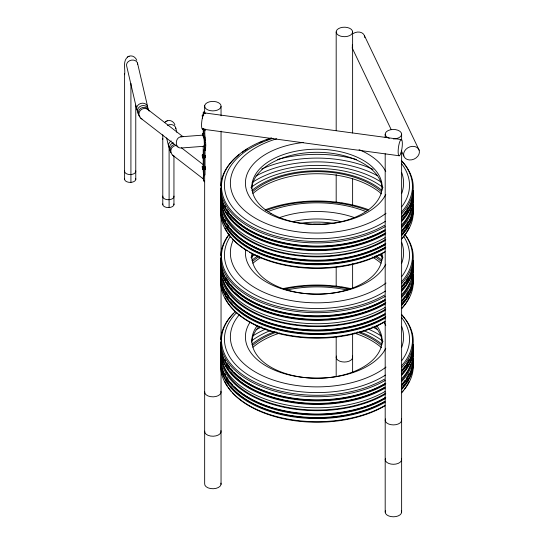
<?xml version="1.0" encoding="UTF-8"?>
<svg xmlns="http://www.w3.org/2000/svg" width="544" height="544" viewBox="0 0 544 544"><rect width="100%" height="100%" fill="white"/><g stroke="black" fill="none" stroke-linecap="round" stroke-linejoin="round"><path stroke-width="0.82" d="M202.558 136.02L202.871 133.382L203.232 133.525L203.232 129.309M203.143 115.369L203.293 114.396L203.592 115.716M203.742 129.384L203.592 130.356L203.293 129.037M203.98 129.37L203.83 130.336M205.02 129.567C203.864 135.653 207.155 144.962 205.02 149.94L204.082 150.015C206.237 144.786 202.796 135.096 204.082 128.799M205.258 156.733L205.129 157.168L204.918 156.291M205.013 168.334L205.088 166.872M205.244 168.354C204.129 168.157 205.836 171.251 205.258 168.116M203.388 114.906L203.531 114.376L203.762 115.192M204.816 140.141L205.163 140.121M205.258 168.259L204.938 168.137M202.286 115.28L202.484 118.252L202.286 115.28L203.306 115.199L203.211 115.831M203.599 128.928L203.504 129.554L202.484 129.635L202.579 129.003M202.286 154.945L202.484 157.916L203.504 157.835L203.504 155.72L203.306 154.87L202.286 154.945L202.484 157.916M203.211 155.496L203.306 154.87M202.286 166.328L202.484 169.3L203.504 169.225L203.504 167.11L203.306 166.253L202.286 166.328L202.484 169.3M203.211 166.879L203.306 166.253M203.558 180.193L203.436 179.649L204.401 181.812C202.939 179.615 202.803 176.521 204.279 174.291M203.293 178.806L203.422 179.35L203.558 176.582L204.401 174.835M204.938 129.601C205.945 129.662 204.775 130.778 204.836 129.125M204.938 169.266L205.272 169.674L205.265 168.858M205.312 129.934L205.258 129.18M204.911 155.475L205.176 156.937M205.319 157.168L205.333 156.128M205.319 168.552L205.312 167.273M352.342 48.28L352.342 44.805M205.285 169.64L204.918 167.674M127.806 56.855C122.454 61.003 125.494 69.088 124.61 74.712M164.635 122.536L165.988 121.428M128.833 56.331C132.015 54.883 135.748 57.147 136.741 60.316M167.008 120.904C170.19 119.449 173.924 121.713 174.923 124.889M127.534 56.991L129.112 56.188M165.716 121.564L167.294 120.761M341.686 203.157L342.278 203.17M203.83 158.617L203.531 154.047L203.388 155.543M203.211 135.102L180.798 136.802C174.678 137.707 174.753 148.845 181.533 147.982L203.946 146.282M202.871 133.382L203.81 133.307M204.082 137.238L205.02 137.163M204.211 138.176L205.156 138.101M204.442 140.298L205.387 140.223M204.619 142.514L205.564 142.446M204.734 144.684L205.673 144.616M204.748 145.622L205.693 145.547M204.748 147.519L205.693 147.451M204.734 148.294L205.673 148.226M204.619 149.491L205.564 149.416M204.442 150.158L205.387 150.083M204.211 150.253L205.156 150.185M202.484 155.802L203.504 155.72M202.579 157.284L203.599 157.209M202.484 167.185L203.504 167.11M202.579 168.667L203.599 168.592M180.798 136.802L182.09 136.755M204.564 112.914L401.166 139.529M202.742 129.159L399.337 155.781M341.877 287.123L342.618 287.64M148.22 109.8L183.063 136.755M181.438 147.791L203.47 164.839M140.794 118.259L177.929 146.996M172.672 155.217L203.442 179.024M364.541 35.877L419.159 150.205A8.214 6.467 -25.5 0 1 409.462 159.963A8.214 6.467 -25.5 0 1 405.906 149.308A8.214 6.467 -25.5 0 1 419.159 150.205M352.152 47.886L391.116 129.438M401.309 150.776L403.859 156.114M203.762 130.206L203.531 129.016M203.762 158.488L203.531 157.298M205.054 155.353L205.204 156.631M175.664 127.554L176.793 132.28M166.6 137.911L168.701 146.656M137.496 63.029L147.567 106.379M136.823 109.718L126.711 66.212A5.63 4.522 -12.7 0 1 131.383 60.153A5.63 4.522 -12.7 0 1 137.68 64.199M202.286 128.778L202.484 129.635M203.306 156.985L203.504 157.835M203.306 168.368L203.504 169.225M203.436 176.038L203.558 176.582M203.293 176.909L203.422 177.446M203.531 168.688C204.483 173.114 203.558 162.024 203.388 166.926M205.19 167.144L205.238 167.532M205.122 167.056L205.204 168.014M203.232 156.747C204.129 162.642 203.442 150.647 203.15 155.564M203.232 168.13C204.129 174.032 203.442 162.03 203.15 166.947M205.251 156.359L205.204 156.842M205.251 167.742L205.204 168.225M162.758 134.694L162.785 139.284M401.628 134.198L401.628 140.141M401.628 150.334L401.628 512.054M385.193 134.198L385.193 137.598M385.193 153.728L385.193 512.054M352.621 31.946A8.214 4.746 0 0 1 340.292 36.054A8.214 4.746 0 0 1 340.292 27.832A8.214 4.746 0 0 1 352.621 31.946L352.621 132.988M352.621 178.84L352.621 206.013M352.621 263.752L352.621 288.374M352.621 333.377L352.621 371.593M336.185 31.946L336.185 130.444M336.185 174.597L336.185 202.613M336.185 267.152L336.185 286.681M336.185 336.777L336.185 376.686M221.048 106.508A8.214 4.746 0 0 1 208.209 110.058A8.214 4.746 0 0 1 209.304 101.864A8.214 4.746 0 0 1 221.048 106.508L221.048 115.845M221.048 131.131L221.048 484.364M205.02 149.94L205.02 173.658A3.244 0.347 85.7 0 1 204.707 174.835M204.66 105.781L204.66 112.574M204.66 174.556L204.66 483.636A8.214 4.746 0 0 0 213.296 488.736A8.214 4.746 0 0 0 220.925 483.126M204.082 150.015L204.082 173.726A3.244 0.347 85.7 0 1 203.769 174.91L203.653 174.522A3.244 0.347 85.7 0 1 203.238 170.02M203.232 114.961L203.232 113.268A3.244 0.347 85.7 0 1 203.871 113.764M203.232 146.302L203.232 155.618M203.232 157.311L203.232 166.627M173.944 156.06L173.944 204.762M169.102 147.043L169.102 207.563M162.785 138.455L162.785 204.762M135.769 105.142L135.769 179.574M130.92 83.354L130.92 182.376M124.61 73.889L124.61 179.574M401.343 418.934A8.214 4.746 0 0 1 393.407 424.905A8.214 4.746 0 0 1 385.472 418.934M401.343 458.32A8.214 4.746 0 0 1 393.407 464.29A8.214 4.746 0 0 1 385.472 458.32M352.342 356.062A8.214 4.746 0 0 1 344.406 362.032A8.214 4.746 0 0 1 336.464 356.062M220.925 391.231A8.214 4.746 0 0 1 213.296 396.841A8.214 4.746 0 0 1 204.66 391.741M220.925 430.617A8.214 4.746 0 0 1 213.296 436.227A8.214 4.746 0 0 1 204.66 431.127M135.769 170.884A5.63 3.25 0 0 1 130.186 174.563A5.63 3.25 0 0 1 124.61 170.884M173.944 196.071A5.63 3.25 0 0 1 168.368 199.743A5.63 3.25 0 0 1 162.785 196.071M203.266 128.731A8.214 1.809 -82.3 0 1 201.892 120.564A8.214 1.809 -82.3 0 1 205.394 113.703M352.927 33.653A8.214 6.467 -25.5 0 1 364.806 37.57M413.263 195.031A96.281 55.59 0 0 1 401.588 221.564M385.064 234.342A96.281 55.59 0 0 1 280.133 246.391A96.281 55.59 0 0 1 220.694 195.031M408.272 210.63A95.207 54.971 0 0 1 405.872 214.724M404.94 216.07A95.207 54.971 0 0 1 401.798 220M385.805 233.016A95.207 54.971 0 0 1 234.525 222.516M233.322 221.272A95.207 54.971 0 0 1 229.507 216.736M228.548 215.397A95.207 54.971 0 0 1 226.814 212.684M408.272 207.101A95.207 54.971 0 0 1 406.735 209.834M405.872 211.188A95.207 54.971 0 0 1 402.356 215.825M384.302 230.364A95.207 54.971 0 0 1 233.322 217.736M232.159 216.464A95.207 54.971 0 0 1 230.527 214.52M229.017 212.534A95.207 54.971 0 0 1 226.814 209.154M225.685 207.101A95.207 54.971 0 0 1 225.019 205.727M386.022 213.248A86.612 50.007 0 0 1 250.906 215.383A86.612 50.007 0 0 1 276.712 138.781M401.635 172.482A86.612 50.007 0 0 1 401.635 193.623M401.588 160.806A96.281 55.59 0 0 1 401.588 213.874M385.064 226.651A96.281 55.59 0 0 1 280.779 238.85A96.281 55.59 0 0 1 220.708 188.142M220.735 185.735A96.281 55.59 0 0 1 238.945 154.775M242.304 152.252A96.281 55.59 0 0 1 247.377 148.934M259.923 142.562A96.281 55.59 0 0 1 262.303 141.583M266.363 140.053A96.281 55.59 0 0 1 268.838 139.203M385.778 194.439A71.563 41.317 0 0 1 308.237 224.06A71.563 41.317 0 0 1 245.46 184.464A71.563 41.317 0 0 1 303.416 142.487M359.04 149.627A71.563 41.317 0 0 1 385.778 171.673M409.217 227.555A95.486 55.128 0 0 1 401.472 238.972M384.499 252.273A95.486 55.128 0 0 1 249.458 252.273M247.214 250.927A95.486 55.128 0 0 1 232.485 238.972M231.35 237.687A95.486 55.128 0 0 1 227.834 233.036M226.964 231.676A95.486 55.128 0 0 1 225.073 228.242M408.272 221.231A95.207 54.971 0 0 1 402.356 229.956M385.805 243.617A95.207 54.971 0 0 1 233.322 231.873M232.159 230.602A95.207 54.971 0 0 1 230.527 228.657M229.017 226.671A95.207 54.971 0 0 1 226.814 223.285M225.685 221.231A95.207 54.971 0 0 1 225.019 219.858M413.263 205.632A96.281 55.59 0 0 1 401.588 232.166M385.064 244.943A96.281 55.59 0 0 1 280.133 256.992A96.281 55.59 0 0 1 220.694 205.632M408.272 224.767A95.207 54.971 0 0 1 405.872 228.861M404.94 230.2A95.207 54.971 0 0 1 401.798 234.138M385.805 247.146A95.207 54.971 0 0 1 234.525 236.654M233.322 235.402A95.207 54.971 0 0 1 229.507 230.867M228.548 229.534A95.207 54.971 0 0 1 226.814 226.821M413.263 198.356A96.281 55.59 0 0 1 401.588 224.89M385.064 237.667A96.281 55.59 0 0 1 280.133 249.716A96.281 55.59 0 0 1 220.694 198.356M413.263 209.168A96.281 55.59 0 0 1 401.588 235.702M385.064 248.472A96.281 55.59 0 0 1 280.133 260.522A96.281 55.59 0 0 1 220.694 209.168M413.263 212.282A96.281 55.59 0 0 1 401.588 238.816M385.064 251.593A96.281 55.59 0 0 1 280.133 263.643A96.281 55.59 0 0 1 220.694 212.282M251.695 188.401A65.348 37.726 0 0 1 317.689 152.313A65.348 37.726 0 0 1 382.316 189.224M413.263 193.99A96.281 55.59 0 0 1 401.588 220.531M385.064 233.301A96.281 55.59 0 0 1 280.133 245.351A96.281 55.59 0 0 1 220.694 193.99M413.263 191.495A96.281 55.59 0 0 1 401.588 218.035M385.064 230.806A96.281 55.59 0 0 1 280.133 242.855A96.281 55.59 0 0 1 220.694 191.495M413.263 190.461A96.281 55.59 0 0 1 401.588 216.995M385.064 229.765A96.281 55.59 0 0 1 280.133 241.815A96.281 55.59 0 0 1 220.694 190.461M413.263 208.128A96.281 55.59 0 0 1 401.588 234.661M385.064 247.432A96.281 55.59 0 0 1 280.133 259.481A96.281 55.59 0 0 1 220.694 208.128M413.1 198.05A96.281 55.59 0 0 1 401.588 227.8M385.064 240.577A96.281 55.59 0 0 1 278.854 252.314A96.281 55.59 0 0 1 220.735 199.662M413.263 204.592A96.281 55.59 0 0 1 401.588 231.125M385.064 243.902A96.281 55.59 0 0 1 280.133 255.952A96.281 55.59 0 0 1 220.694 204.592M401.472 160.657A95.486 55.128 0 0 1 401.472 212.017M384.499 225.318A95.486 55.128 0 0 1 240.428 219.286A95.486 55.128 0 0 1 271.558 137.843M401.724 163.866A92.541 53.428 0 0 1 401.724 206.802M385.438 221.286A92.541 53.428 0 0 1 244.086 218.246A92.541 53.428 0 0 1 273.04 138.312M411.373 208.44A95.207 54.971 0 0 1 401.798 226.236M385.805 239.251A95.207 54.971 0 0 1 288.721 253.756A95.207 54.971 0 0 1 222.992 210.032M222.584 208.44A95.207 54.971 0 0 1 221.809 202.851M412.189 201.266A95.207 54.971 0 0 1 412.032 204.449M252.158 182.546A85.537 49.382 0 0 1 381.8 182.546M250.934 187.544A82.43 47.586 0 0 1 383.03 187.544M252.389 191.842A77.139 44.54 0 0 1 381.575 191.842M252.974 193.412A77.139 44.54 0 0 1 381.575 193.922M251.974 190.434A79.091 45.662 0 0 1 381.983 190.434M255.972 176.004A88.21 50.925 0 0 1 377.291 175.63M261.657 169.034A90.256 52.108 0 0 1 373.048 169.368M277.467 159.521A91.548 52.856 0 0 1 356.49 159.521M389.3 138.305A8.214 4.746 0 0 1 388.13 130.567A8.214 4.746 0 0 1 401.132 132.58A8.214 4.746 0 0 1 393.407 138.944M401.343 510.83A8.214 4.746 0 0 1 393.407 516.8A8.214 4.746 0 0 1 385.472 510.83M413.263 264.806A96.281 55.59 0 0 1 401.588 291.339M385.064 304.116A96.281 55.59 0 0 1 280.133 316.166A96.281 55.59 0 0 1 220.694 264.806M408.945 279.031A95.207 54.971 0 0 1 406.314 283.818M405.416 285.172A95.207 54.971 0 0 1 401.798 289.775M385.805 302.79A95.207 54.971 0 0 1 234.525 292.291M232.737 290.414A95.207 54.971 0 0 1 230.527 287.83M229.507 286.511A95.207 54.971 0 0 1 226.814 282.458M225.685 280.405A95.207 54.971 0 0 1 225.019 279.031M408.272 276.876A95.207 54.971 0 0 1 405.872 280.962M404.94 282.309A95.207 54.971 0 0 1 402.907 284.947M384.302 300.138A95.207 54.971 0 0 1 230.527 284.294M229.017 282.309A95.207 54.971 0 0 1 226.046 277.562M386.022 283.023A86.612 50.007 0 0 1 278.916 297.745A86.612 50.007 0 0 1 233.322 239.89M268.097 211.548A86.612 50.007 0 0 1 365.86 211.548M401.635 242.257A86.612 50.007 0 0 1 401.635 263.398M405.443 235.171A96.281 55.59 0 0 1 401.588 283.648M385.064 296.426A96.281 55.59 0 0 1 280.779 308.625A96.281 55.59 0 0 1 220.708 257.917M220.735 255.51A96.281 55.59 0 0 1 229.024 234.498M385.778 264.214A71.563 41.317 0 0 1 304.191 293.481A71.563 41.317 0 0 1 245.643 249.512M278.807 217.879A71.563 41.317 0 0 1 354.362 217.593M409.217 297.33A95.486 55.128 0 0 1 407.803 300.084M407 301.451A95.486 55.128 0 0 1 401.472 308.747M384.499 322.048A95.486 55.128 0 0 1 225.073 298.017M408.272 291.006A95.207 54.971 0 0 1 405.872 295.1M404.94 296.446A95.207 54.971 0 0 1 402.907 299.084M384.302 314.276A95.207 54.971 0 0 1 230.527 298.432M229.017 296.446A95.207 54.971 0 0 1 226.046 291.693M413.263 275.407A96.281 55.59 0 0 1 401.588 301.94M385.064 314.718A96.281 55.59 0 0 1 280.133 326.767A96.281 55.59 0 0 1 220.694 275.407M408.945 293.168A95.207 54.971 0 0 1 406.314 297.956M404.94 299.975A95.207 54.971 0 0 1 401.798 303.912M385.805 316.921A95.207 54.971 0 0 1 234.525 306.428M232.737 304.545A95.207 54.971 0 0 1 230.527 301.961M228.092 298.636A95.207 54.971 0 0 1 226.814 296.596M225.685 294.542A95.207 54.971 0 0 1 225.019 293.168M413.263 268.131A96.281 55.59 0 0 1 401.588 294.664M385.064 307.442A96.281 55.59 0 0 1 280.133 319.491A96.281 55.59 0 0 1 220.694 268.131M413.263 278.943A96.281 55.59 0 0 1 401.588 305.476M385.064 318.247A96.281 55.59 0 0 1 280.133 330.296A96.281 55.59 0 0 1 220.694 278.943M413.263 282.057A96.281 55.59 0 0 1 401.588 308.591M385.064 321.368A96.281 55.59 0 0 1 280.133 333.418A96.281 55.59 0 0 1 220.694 282.057M251.695 258.176A65.348 37.726 0 0 1 252.396 254.068M300.886 223.244A65.348 37.726 0 0 1 333.078 223.244M381.568 254.068A65.348 37.726 0 0 1 382.316 258.998M413.263 263.765A96.281 55.59 0 0 1 401.588 290.306M385.064 303.076A96.281 55.59 0 0 1 280.133 315.126A96.281 55.59 0 0 1 220.694 263.765M413.263 261.27A96.281 55.59 0 0 1 401.588 287.81M385.064 300.58A96.281 55.59 0 0 1 280.133 312.63A96.281 55.59 0 0 1 220.694 261.27M413.263 260.236A96.281 55.59 0 0 1 401.588 286.77M385.064 299.54A96.281 55.59 0 0 1 280.133 311.59A96.281 55.59 0 0 1 220.694 260.236M413.263 277.902A96.281 55.59 0 0 1 401.588 304.436M385.064 317.206A96.281 55.59 0 0 1 280.133 329.256A96.281 55.59 0 0 1 220.694 277.902M413.175 268.634A96.281 55.59 0 0 1 401.588 297.575M385.064 310.352A96.281 55.59 0 0 1 278.854 322.089A96.281 55.59 0 0 1 220.735 269.436M413.263 274.366A96.281 55.59 0 0 1 401.588 300.9M385.064 313.677A96.281 55.59 0 0 1 280.133 325.727A96.281 55.59 0 0 1 220.694 274.366M404.709 234.348A95.486 55.128 0 0 1 401.472 281.792M384.499 295.093A95.486 55.128 0 0 1 263.412 301.75A95.486 55.128 0 0 1 229.248 234.348M265.159 209.807A95.486 55.128 0 0 1 367.996 209.508M403.655 236.382A92.541 53.428 0 0 1 401.724 276.576M385.438 291.06A92.541 53.428 0 0 1 268.763 300.71A92.541 53.428 0 0 1 230.309 236.382M265.792 210.596A92.541 53.428 0 0 1 368.172 210.596M411.828 275.822A95.207 54.971 0 0 1 411.182 279.011M409.924 282.955A95.207 54.971 0 0 1 401.798 296.011M385.805 309.026A95.207 54.971 0 0 1 288.721 323.53A95.207 54.971 0 0 1 222.992 279.806M222.129 275.822A95.207 54.971 0 0 1 221.809 272.626M412.189 271.041A95.207 54.971 0 0 1 412.032 274.224M381.854 253.293A65.117 37.597 0 0 1 316.982 294.154A65.117 37.597 0 0 1 252.11 253.293M294.161 221.347A65.117 37.597 0 0 1 340.646 221.537M250.934 257.319A82.43 47.586 0 0 1 255.027 254.402M378.937 254.402A82.43 47.586 0 0 1 383.03 257.319M252.389 261.616A77.139 44.54 0 0 1 259.529 256.251M374.435 256.251A77.139 44.54 0 0 1 381.575 261.616M252.974 263.187A77.139 44.54 0 0 1 260.964 257.428M372.266 256.986A77.139 44.54 0 0 1 380.984 263.187M251.974 260.209A79.091 45.662 0 0 1 258.074 255.748M375.884 255.748A79.091 45.662 0 0 1 381.983 260.209M313.582 224.155A91.548 52.856 0 0 1 320.382 224.155M413.263 348.854A96.281 55.59 0 0 1 401.588 375.394M385.064 388.164A96.281 55.59 0 0 1 280.133 400.214A96.281 55.59 0 0 1 220.694 348.854M408.272 364.46A95.207 54.971 0 0 1 405.872 368.546M404.94 369.893A95.207 54.971 0 0 1 402.907 372.531M384.302 387.722A95.207 54.971 0 0 1 230.527 371.878M229.017 369.893A95.207 54.971 0 0 1 226.046 365.146M408.945 359.55A95.207 54.971 0 0 1 406.314 364.337M405.416 365.69A95.207 54.971 0 0 1 401.798 370.294M385.805 383.302A95.207 54.971 0 0 1 234.525 372.81M232.737 370.933A95.207 54.971 0 0 1 230.527 368.349M229.507 367.023A95.207 54.971 0 0 1 226.814 362.977M225.685 360.924A95.207 54.971 0 0 1 225.019 359.55M386.022 367.071A86.612 50.007 0 0 1 271.198 379.324A86.612 50.007 0 0 1 239.591 314.425M287.103 289.945A86.612 50.007 0 0 1 346.861 289.945M401.635 326.312A86.612 50.007 0 0 1 401.635 347.453M405.933 319.892A96.281 55.59 0 0 1 401.588 367.703M385.064 380.474A96.281 55.59 0 0 1 280.779 392.673A96.281 55.59 0 0 1 220.708 341.965M220.735 339.565A96.281 55.59 0 0 1 233.594 313.371M401.588 314.629A96.281 55.59 0 0 1 404.933 318.546M385.778 348.262A71.563 41.317 0 0 1 294.284 376.067A71.563 41.317 0 0 1 250.165 322.075M383.799 322.075A71.563 41.317 0 0 1 385.778 325.496M409.217 381.378A95.486 55.128 0 0 1 404.709 388.878M403.689 390.204A95.486 55.128 0 0 1 401.472 392.795M384.499 406.096A95.486 55.128 0 0 1 232.485 392.795M231.35 391.51A95.486 55.128 0 0 1 228.29 387.539M227.392 386.186A95.486 55.128 0 0 1 224.747 381.378M408.945 373.687A95.207 54.971 0 0 1 406.314 378.474M404.94 380.494A95.207 54.971 0 0 1 401.798 384.424M385.805 397.44A95.207 54.971 0 0 1 234.525 386.94M232.737 385.064A95.207 54.971 0 0 1 230.527 382.48M228.092 379.148A95.207 54.971 0 0 1 226.814 377.114M225.685 375.061A95.207 54.971 0 0 1 225.019 373.687M413.263 359.455A96.281 55.59 0 0 1 401.588 385.995M385.064 398.766A96.281 55.59 0 0 1 280.133 410.815A96.281 55.59 0 0 1 220.694 359.455M408.272 378.59A95.207 54.971 0 0 1 405.872 382.684M404.94 384.03A95.207 54.971 0 0 1 402.907 386.668M384.302 401.86A95.207 54.971 0 0 1 230.527 386.016M229.017 384.03A95.207 54.971 0 0 1 226.046 379.277M413.263 352.186A96.281 55.59 0 0 1 401.588 378.719M385.064 391.49A96.281 55.59 0 0 1 280.133 403.539A96.281 55.59 0 0 1 220.694 352.186M413.263 362.991A96.281 55.59 0 0 1 401.588 389.524M385.064 402.302A96.281 55.59 0 0 1 280.133 414.351A96.281 55.59 0 0 1 220.694 362.991M413.263 366.112A96.281 55.59 0 0 1 401.588 392.646M385.064 405.416A96.281 55.59 0 0 1 280.133 417.466A96.281 55.59 0 0 1 220.694 366.112M251.695 342.224A65.348 37.726 0 0 1 259.216 326.223M374.748 326.223A65.348 37.726 0 0 1 382.316 343.046M413.263 347.82A96.281 55.59 0 0 1 401.588 374.354M385.064 387.124A96.281 55.59 0 0 1 280.133 399.174A96.281 55.59 0 0 1 220.694 347.82M413.263 345.324A96.281 55.59 0 0 1 401.588 371.858M385.064 384.628A96.281 55.59 0 0 1 280.133 396.678A96.281 55.59 0 0 1 220.694 345.324M413.263 344.284A96.281 55.59 0 0 1 401.588 370.818M385.064 383.588A96.281 55.59 0 0 1 280.133 395.644A96.281 55.59 0 0 1 220.694 344.284M413.263 361.95A96.281 55.59 0 0 1 401.588 388.484M385.064 401.261A96.281 55.59 0 0 1 280.133 413.311A96.281 55.59 0 0 1 220.694 361.95M413.1 351.88A96.281 55.59 0 0 1 401.588 381.63M385.064 394.4A96.281 55.59 0 0 1 278.854 406.137A96.281 55.59 0 0 1 220.735 353.491M376.659 325.57A65.117 37.597 0 0 1 316.982 378.202A65.117 37.597 0 0 1 257.298 325.57M413.263 358.421A96.281 55.59 0 0 1 401.588 384.955M385.064 397.725A96.281 55.59 0 0 1 280.133 409.775A96.281 55.59 0 0 1 220.694 358.421M401.472 314.48A95.486 55.128 0 0 1 401.472 365.847M384.499 379.141A95.486 55.128 0 0 1 257.999 383.52A95.486 55.128 0 0 1 235.382 311.528M282.941 288.653A95.486 55.128 0 0 1 351.023 288.653M401.724 317.689A92.541 53.428 0 0 1 401.724 360.624M385.438 375.108A92.541 53.428 0 0 1 262.398 382.303A92.541 53.428 0 0 1 236.837 312.446M283.662 289.313A92.541 53.428 0 0 1 349.459 289.129M412.1 357.476A95.207 54.971 0 0 1 411.699 360.672M410.74 364.65A95.207 54.971 0 0 1 401.798 380.059M385.805 393.074A95.207 54.971 0 0 1 290.72 407.925A95.207 54.971 0 0 1 223.747 366.221M223.224 364.65A95.207 54.971 0 0 1 222.02 359.074M221.864 357.476A95.207 54.971 0 0 1 221.782 355.885M252.865 335.906A85.537 49.382 0 0 1 266.084 328.909M367.88 328.909A85.537 49.382 0 0 1 381.8 336.376M251.586 340.87A82.43 47.586 0 0 1 269.987 330.745M363.977 330.745A82.43 47.586 0 0 1 383.03 341.374M252.389 345.671A77.139 44.54 0 0 1 276.767 332.01M357.19 332.01A77.139 44.54 0 0 1 381.575 345.671M252.974 347.235A77.139 44.54 0 0 1 279.929 333.037M354.035 333.037A77.139 44.54 0 0 1 381.575 347.745M251.974 344.257A79.091 45.662 0 0 1 275.033 331.554M359.72 331.847A79.091 45.662 0 0 1 381.983 344.257M255.972 329.834A88.21 50.925 0 0 1 261.759 326.903M372.198 326.903A88.21 50.925 0 0 1 377.291 329.453M173.944 203.918A5.63 3.25 0 0 1 168.368 207.59A5.63 3.25 0 0 1 162.785 203.918M167.484 125.378A5.63 4.563 -12.9 0 1 175.855 128.731M169.272 147.798A5.63 4.848 -14.8 0 1 171.217 140.957M170.116 150.654A5.63 5.154 -18.4 0 1 173.271 142.786M170.932 152.782A5.63 5.386 -24.7 0 1 173.964 144.582M173.883 156.012A5.63 5.535 -38.3 0 1 176.059 145.432M204.231 112.125A3.244 0.347 85.7 0 1 204.809 113.689M135.769 178.731A5.63 3.25 0 0 1 130.186 182.403A5.63 3.25 0 0 1 124.61 178.731M137.394 110.847A5.637 4.821 -14.6 0 1 140.685 103.462A5.637 4.821 -14.6 0 1 147.784 107.624M138.23 113.696A5.63 5.154 -18.4 0 1 141.386 105.828A5.63 5.154 -18.4 0 1 148.573 110.303M139.992 116.872A5.63 5.386 -24.7 0 1 140.753 108.27A5.63 5.386 -24.7 0 1 149.097 110.928M142.004 119.054A5.63 5.535 -38.3 0 1 140.325 110.405A5.63 5.535 -38.3 0 1 149.178 110.881M203.062 135.164A5.63 0.598 85.7 0 1 204.218 141.182A5.63 0.598 85.7 0 1 203.769 145.962M400.948 152.98A8.214 1.809 -82.3 0 0 401.622 139.652A8.214 1.809 -82.3 0 0 398.181 150.334A8.214 1.809 -82.3 0 0 400.948 152.98M270.939 213.37A65.117 37.597 0 0 0 379.882 196.513A65.117 37.597 0 0 0 300.125 150.47A65.117 37.597 0 0 0 270.939 213.37"/></g></svg>
